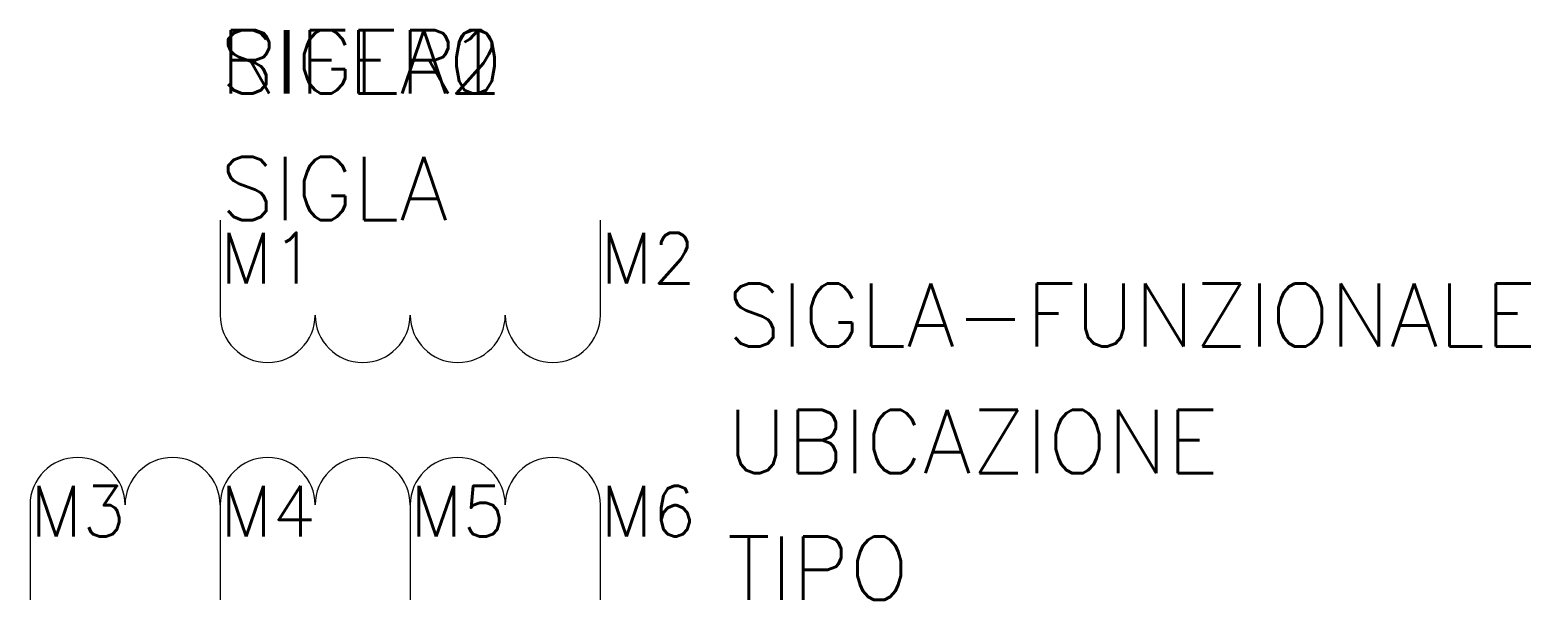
# Model space of a CAD drawing. Extents: x 0 to 59.2, y 0 to 22.5.
import ezdxf

# ---------------------------------------------------------------- set-up
doc = ezdxf.new("R2010")
doc.units = 0
doc.header["$LTSCALE"] = 4
doc.layers.get('0').update_dxf_attribs({"linetype": 'CONTINUOUS'})
doc.styles.add('E_Default-Att', font='romans.shx')
doc.styles.get("Standard").update_dxf_attribs({"font": 'romans.shx'})

msp = doc.modelspace()

# ---------------------------------------------------------------- linework, layer by layer
for p, q in [((7.5, 15), (7.5, 11.25)), ((22.5, 11.25), (22.5, 15)), ((0, 3.75), (0, 0)), ((7.5, 3.75), (7.5, 0)), ((15, 3.75), (15, 0)), ((22.5, 0), (22.5, 3.75))]:
    msp.add_line(p, q)
for centre, start, end in [((9.375, 11.25), 180, 0), ((13.125, 11.25), 180, 0), ((16.875, 11.25), 180, 0), ((20.625, 11.25), 180, 0), ((1.875, 3.75), 0, 180), ((5.625, 3.75), 0, 180), ((9.375, 3.75), 0, 180), ((13.125, 3.75), 0, 180), ((16.875, 3.75), 0, 180), ((20.625, 3.75), 0, 180)]:
    msp.add_arc(centre, 1.875, start, end)

# ---------------------------------------------------------------- texts
at = {"color": 3}
for tag, p, s, flags in [('SIGLA0', (7.5, 20), '', 9), ('SIGLA1', (7.5, 20), '', 9), ('SIGLA2', (7.5, 20), '', 9), ('RIFER', (7.5, 20), 'RIFER ?', 8), ('SIGLA', (7.5, 15), 'SIGLA ?', 8), ('SIGLA-FUNZIONALE', (27.5, 10), '', 9), ('UBICAZIONE', (27.5, 5), '', 8), ('TIPO', (27.5, 0), '', 9)]:
    msp.add_attdef(tag, p, s, height=2.5, dxfattribs=dict(at, flags=flags))
for tag, p, s, height, flags in [('F1', (7.5, 15), '', 0.00001, 9), ('F2', (22.5, 15), '', 0.00001, 9), ('TIPOSIG', (0, 0), '3', 0.00000001, 9), ('POSIZIONE', (0, 0), '', 0.00000001, 9), ('P-TABELLA', (0, 0), '', 0.00000001, 9), ('T-TABELLA', (0, 0), '', 0.00000001, 9), ('H-TABELLA', (0, 0), '', 0.00000001, 9), ('F3', (0, 0), '', 0.00001, 9), ('CODICE', (0, 0), '1xNNN', 0.00000001, 9), ('NOTE1', (0, 0), '', 0.00000001, 9), ('NOTE2', (0, 0), '', 0.00000001, 9), ('DEN1', (0, 0), '', 0.00000001, 8), ('DEN1-A', (0, 0), '', 0.00000001, 8), ('DEN1-TRAD-ID', (0, 0), '', 0.00000001, 8), ('F4', (7.5, 0), '', 0.00001, 9), ('F5', (15, 0), '', 0.00001, 9), ('F6', (22.5, 0), '', 0.00001, 9)]:
    msp.add_attdef(tag, p, s, height=height, dxfattribs=dict(flags=flags))
at = {"style": 'E_Default-Att', "flags": 9}
for tag, p in [('F1', (7.5, 15)), ('F2', (22.5, 15)), ('F3', (0, 0)), ('F3', (7.5, 0)), ('F5', (15, 0)), ('F4', (22.5, 0))]:
    msp.add_attdef(tag, p, '', height=0.0000075, dxfattribs=at)
at = {"color": 4, "flags": 8}
for tag, p in [('M1', (7.5, 12.5)), ('M2', (22.5, 12.5)), ('M3', (0, 2.5)), ('M4', (7.5, 2.5)), ('M5', (15, 2.5)), ('M6', (22.5, 2.5))]:
    msp.add_attdef(tag, p, '', height=2, dxfattribs=at)

doc.saveas('drawing.dxf')
